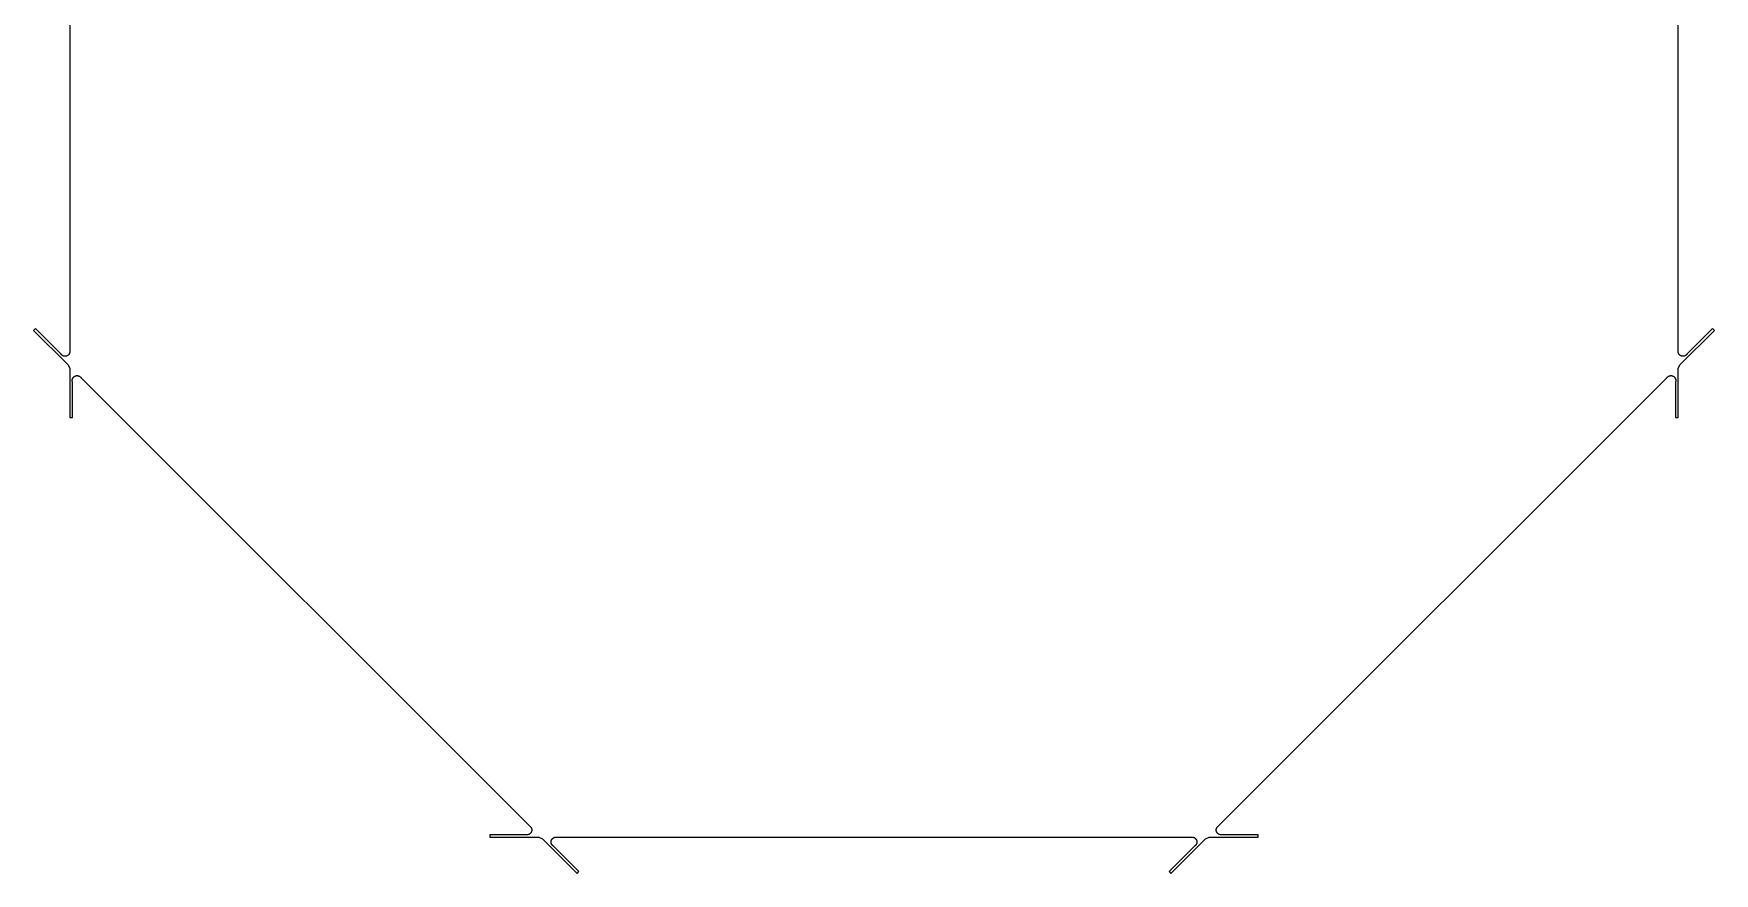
# Model space of a CAD drawing. Header units: millimetres. Extents: x 67 to 190, y 5 to 69.
# Drawn here: x 66.7 to 131.4, y 4.6 to 37 of the extents above; entities that cross this region are included whole.
import ezdxf

# ---------------------------------------------------------------- set-up
doc = ezdxf.new("R2010")
doc.units = ezdxf.units.MM
doc.layers.add('Default', color=18, linetype='Continuous', true_color=0x000000)

msp = doc.modelspace()

# ---------------------------------------------------------------- linework, layer by layer
at = {"layer": 'Default'}
for p, q in [((68.05, 49.207, 71.116), (68.05, 24.793, 71.116)), ((130.005, 24.793, 71.116), (130.005, 49.207, 71.116)), ((66.728, 25.631, 71.116), (66.658, 25.561, 71.116)), ((66.658, 25.561, 71.116), (67.991, 24.227, 71.116)), ((67.708, 24.651, 71.116), (66.728, 25.631, 71.116)), ((130.064, 24.227, 71.116), (131.397, 25.561, 71.116)), ((131.326, 25.631, 71.116), (130.347, 24.651, 71.116)), ((131.397, 25.561, 71.116), (131.326, 25.631, 71.116)), ((67.712, 24.646, 71.116), (67.708, 24.651, 71.116)), ((67.715, 24.641, 71.116), (67.712, 24.646, 71.116)), ((67.719, 24.635, 71.116), (67.715, 24.641, 71.116)), ((67.723, 24.63, 71.116), (67.719, 24.635, 71.116)), ((67.727, 24.625, 71.116), (67.723, 24.63, 71.116)), ((67.732, 24.621, 71.116), (67.727, 24.625, 71.116)), ((67.736, 24.616, 71.116), (67.732, 24.621, 71.116)), ((67.741, 24.612, 71.116), (67.736, 24.616, 71.116)), ((67.746, 24.607, 71.116), (67.741, 24.612, 71.116)), ((67.751, 24.603, 71.116), (67.746, 24.607, 71.116)), ((67.756, 24.599, 71.116), (67.751, 24.603, 71.116)), ((67.984, 24.602, 71.116), (67.979, 24.598, 71.116)), ((67.989, 24.606, 71.116), (67.984, 24.602, 71.116)), ((67.994, 24.61, 71.116), (67.989, 24.606, 71.116)), ((67.999, 24.615, 71.116), (67.994, 24.61, 71.116)), ((68.003, 24.619, 71.116), (67.999, 24.615, 71.116)), ((68.008, 24.624, 71.116), (68.003, 24.619, 71.116)), ((68.012, 24.629, 71.116), (68.008, 24.624, 71.116)), ((68.016, 24.634, 71.116), (68.012, 24.629, 71.116)), ((68.02, 24.639, 71.116), (68.016, 24.634, 71.116)), ((68.023, 24.645, 71.116), (68.02, 24.639, 71.116)), ((68.027, 24.65, 71.116), (68.023, 24.645, 71.116)), ((68.03, 24.656, 71.116), (68.027, 24.65, 71.116)), ((68.033, 24.661, 71.116), (68.03, 24.656, 71.116)), ((68.036, 24.667, 71.116), (68.033, 24.661, 71.116)), ((68.039, 24.673, 71.116), (68.036, 24.667, 71.116)), ((68.041, 24.679, 71.116), (68.039, 24.673, 71.116)), ((68.044, 24.685, 71.116), (68.041, 24.679, 71.116)), ((68.046, 24.691, 71.116), (68.044, 24.685, 71.116)), ((68.048, 24.697, 71.116), (68.046, 24.691, 71.116)), ((68.049, 24.703, 71.116), (68.048, 24.697, 71.116)), ((68.051, 24.71, 71.116), (68.049, 24.703, 71.116)), ((68.05, 24.793, 71.116), (68.051, 24.787, 71.116)), ((68.051, 24.787, 71.116), (68.052, 24.78, 71.116)), ((68.052, 24.716, 71.116), (68.051, 24.71, 71.116)), ((68.052, 24.78, 71.116), (68.053, 24.774, 71.116)), ((68.053, 24.722, 71.116), (68.052, 24.716, 71.116)), ((68.053, 24.774, 71.116), (68.054, 24.767, 71.116)), ((68.054, 24.729, 71.116), (68.053, 24.722, 71.116)), ((68.054, 24.767, 71.116), (68.055, 24.761, 71.116)), ((68.055, 24.735, 71.116), (68.054, 24.729, 71.116)), ((68.055, 24.761, 71.116), (68.055, 24.755, 71.116)), ((68.055, 24.755, 71.116), (68.055, 24.748, 71.116)), ((68.055, 24.748, 71.116), (68.055, 24.742, 71.116)), ((68.055, 24.742, 71.116), (68.055, 24.735, 71.116)), ((130, 24.761, 71.116), (130.001, 24.767, 71.116)), ((130, 24.755, 71.116), (130, 24.761, 71.116)), ((130, 24.748, 71.116), (130, 24.755, 71.116)), ((130, 24.742, 71.116), (130, 24.748, 71.116)), ((130, 24.735, 71.116), (130, 24.742, 71.116)), ((130.001, 24.729, 71.116), (130, 24.735, 71.116)), ((130.001, 24.767, 71.116), (130.002, 24.774, 71.116)), ((130.002, 24.722, 71.116), (130.001, 24.729, 71.116)), ((130.002, 24.774, 71.116), (130.003, 24.78, 71.116)), ((130.003, 24.716, 71.116), (130.002, 24.722, 71.116)), ((130.003, 24.78, 71.116), (130.004, 24.787, 71.116)), ((130.004, 24.71, 71.116), (130.003, 24.716, 71.116)), ((130.004, 24.787, 71.116), (130.005, 24.793, 71.116)), ((130.005, 24.703, 71.116), (130.004, 24.71, 71.116)), ((130.007, 24.697, 71.116), (130.005, 24.703, 71.116)), ((130.009, 24.691, 71.116), (130.007, 24.697, 71.116)), ((130.011, 24.685, 71.116), (130.009, 24.691, 71.116)), ((130.013, 24.679, 71.116), (130.011, 24.685, 71.116)), ((130.016, 24.673, 71.116), (130.013, 24.679, 71.116)), ((130.019, 24.667, 71.116), (130.016, 24.673, 71.116)), ((130.022, 24.661, 71.116), (130.019, 24.667, 71.116)), ((130.025, 24.656, 71.116), (130.022, 24.661, 71.116)), ((130.028, 24.65, 71.116), (130.025, 24.656, 71.116)), ((130.032, 24.645, 71.116), (130.028, 24.65, 71.116)), ((130.035, 24.639, 71.116), (130.032, 24.645, 71.116)), ((130.039, 24.634, 71.116), (130.035, 24.639, 71.116)), ((130.043, 24.629, 71.116), (130.039, 24.634, 71.116)), ((130.047, 24.624, 71.116), (130.043, 24.629, 71.116)), ((130.052, 24.619, 71.116), (130.047, 24.624, 71.116)), ((130.056, 24.615, 71.116), (130.052, 24.619, 71.116)), ((130.061, 24.61, 71.116), (130.056, 24.615, 71.116)), ((130.066, 24.606, 71.116), (130.061, 24.61, 71.116)), ((130.071, 24.602, 71.116), (130.066, 24.606, 71.116)), ((130.076, 24.598, 71.116), (130.071, 24.602, 71.116)), ((130.304, 24.603, 71.116), (130.299, 24.599, 71.116)), ((130.309, 24.607, 71.116), (130.304, 24.603, 71.116)), ((130.314, 24.612, 71.116), (130.309, 24.607, 71.116)), ((130.319, 24.616, 71.116), (130.314, 24.612, 71.116)), ((130.323, 24.621, 71.116), (130.319, 24.616, 71.116)), ((130.327, 24.625, 71.116), (130.323, 24.621, 71.116)), ((130.332, 24.63, 71.116), (130.327, 24.625, 71.116)), ((130.336, 24.635, 71.116), (130.332, 24.63, 71.116)), ((130.339, 24.641, 71.116), (130.336, 24.635, 71.116)), ((130.343, 24.646, 71.116), (130.339, 24.641, 71.116)), ((130.347, 24.651, 71.116), (130.343, 24.646, 71.116)), ((67.761, 24.595, 71.116), (67.756, 24.599, 71.116)), ((67.766, 24.592, 71.116), (67.761, 24.595, 71.116)), ((67.772, 24.588, 71.116), (67.766, 24.592, 71.116)), ((67.778, 24.585, 71.116), (67.772, 24.588, 71.116)), ((67.783, 24.582, 71.116), (67.778, 24.585, 71.116)), ((67.789, 24.579, 71.116), (67.783, 24.582, 71.116)), ((67.795, 24.577, 71.116), (67.789, 24.579, 71.116)), ((67.801, 24.574, 71.116), (67.795, 24.577, 71.116)), ((67.807, 24.572, 71.116), (67.801, 24.574, 71.116)), ((67.813, 24.57, 71.116), (67.807, 24.572, 71.116)), ((67.819, 24.568, 71.116), (67.813, 24.57, 71.116)), ((67.826, 24.567, 71.116), (67.819, 24.568, 71.116)), ((67.832, 24.565, 71.116), (67.826, 24.567, 71.116)), ((67.838, 24.564, 71.116), (67.832, 24.565, 71.116)), ((67.845, 24.563, 71.116), (67.838, 24.564, 71.116)), ((67.851, 24.563, 71.116), (67.845, 24.563, 71.116)), ((67.858, 24.562, 71.116), (67.851, 24.563, 71.116)), ((67.864, 24.562, 71.116), (67.858, 24.562, 71.116)), ((67.87, 24.562, 71.116), (67.864, 24.562, 71.116)), ((67.877, 24.562, 71.116), (67.87, 24.562, 71.116)), ((67.883, 24.562, 71.116), (67.877, 24.562, 71.116)), ((67.89, 24.563, 71.116), (67.883, 24.562, 71.116)), ((67.896, 24.564, 71.116), (67.89, 24.563, 71.116)), ((67.903, 24.565, 71.116), (67.896, 24.564, 71.116)), ((67.909, 24.566, 71.116), (67.903, 24.565, 71.116)), ((67.915, 24.568, 71.116), (67.909, 24.566, 71.116)), ((67.921, 24.57, 71.116), (67.915, 24.568, 71.116)), ((67.928, 24.571, 71.116), (67.921, 24.57, 71.116)), ((67.934, 24.574, 71.116), (67.928, 24.571, 71.116)), ((67.94, 24.576, 71.116), (67.934, 24.574, 71.116)), ((67.946, 24.579, 71.116), (67.94, 24.576, 71.116)), ((67.951, 24.581, 71.116), (67.946, 24.579, 71.116)), ((67.957, 24.584, 71.116), (67.951, 24.581, 71.116)), ((67.963, 24.588, 71.116), (67.957, 24.584, 71.116)), ((67.968, 24.591, 71.116), (67.963, 24.588, 71.116)), ((67.974, 24.594, 71.116), (67.968, 24.591, 71.116)), ((67.979, 24.598, 71.116), (67.974, 24.594, 71.116)), ((67.991, 24.227, 71.116), (68.05, 24.086, 71.116)), ((68.05, 24.086, 71.116), (68.05, 22.2, 71.116)), ((130.005, 24.086, 71.116), (130.064, 24.227, 71.116)), ((130.005, 22.2, 71.116), (130.005, 24.086, 71.116)), ((130.081, 24.594, 71.116), (130.076, 24.598, 71.116)), ((130.087, 24.591, 71.116), (130.081, 24.594, 71.116)), ((130.092, 24.588, 71.116), (130.087, 24.591, 71.116)), ((130.098, 24.584, 71.116), (130.092, 24.588, 71.116)), ((130.104, 24.581, 71.116), (130.098, 24.584, 71.116)), ((130.109, 24.579, 71.116), (130.104, 24.581, 71.116)), ((130.115, 24.576, 71.116), (130.109, 24.579, 71.116)), ((130.121, 24.574, 71.116), (130.115, 24.576, 71.116)), ((130.127, 24.571, 71.116), (130.121, 24.574, 71.116)), ((130.134, 24.57, 71.116), (130.127, 24.571, 71.116)), ((130.14, 24.568, 71.116), (130.134, 24.57, 71.116)), ((130.146, 24.566, 71.116), (130.14, 24.568, 71.116)), ((130.152, 24.565, 71.116), (130.146, 24.566, 71.116)), ((130.159, 24.564, 71.116), (130.152, 24.565, 71.116)), ((130.165, 24.563, 71.116), (130.159, 24.564, 71.116)), ((130.172, 24.562, 71.116), (130.165, 24.563, 71.116)), ((130.178, 24.562, 71.116), (130.172, 24.562, 71.116)), ((130.184, 24.562, 71.116), (130.178, 24.562, 71.116)), ((130.191, 24.562, 71.116), (130.184, 24.562, 71.116)), ((130.197, 24.562, 71.116), (130.191, 24.562, 71.116)), ((130.204, 24.563, 71.116), (130.197, 24.562, 71.116)), ((130.21, 24.563, 71.116), (130.204, 24.563, 71.116)), ((130.217, 24.564, 71.116), (130.21, 24.563, 71.116)), ((130.223, 24.565, 71.116), (130.217, 24.564, 71.116)), ((130.229, 24.567, 71.116), (130.223, 24.565, 71.116)), ((130.236, 24.568, 71.116), (130.229, 24.567, 71.116)), ((130.242, 24.57, 71.116), (130.236, 24.568, 71.116)), ((130.248, 24.572, 71.116), (130.242, 24.57, 71.116)), ((130.254, 24.574, 71.116), (130.248, 24.572, 71.116)), ((130.26, 24.577, 71.116), (130.254, 24.574, 71.116)), ((130.266, 24.579, 71.116), (130.26, 24.577, 71.116)), ((130.272, 24.582, 71.116), (130.266, 24.579, 71.116)), ((130.277, 24.585, 71.116), (130.272, 24.582, 71.116)), ((130.283, 24.588, 71.116), (130.277, 24.585, 71.116)), ((130.288, 24.592, 71.116), (130.283, 24.588, 71.116)), ((130.294, 24.595, 71.116), (130.288, 24.592, 71.116)), ((130.299, 24.599, 71.116), (130.294, 24.595, 71.116)), ((68.145, 23.643, 71.116), (68.146, 23.65, 71.116)), ((68.145, 23.637, 71.116), (68.145, 23.643, 71.116)), ((68.145, 23.631, 71.116), (68.145, 23.637, 71.116)), ((68.145, 23.624, 71.116), (68.145, 23.631, 71.116)), ((68.145, 23.618, 71.116), (68.145, 23.624, 71.116)), ((68.145, 23.611, 71.116), (68.145, 23.618, 71.116)), ((68.146, 23.605, 71.116), (68.145, 23.611, 71.116)), ((68.146, 23.656, 71.116), (68.147, 23.663, 71.116)), ((68.146, 23.65, 71.116), (68.146, 23.656, 71.116)), ((68.147, 23.598, 71.116), (68.146, 23.605, 71.116)), ((68.147, 23.663, 71.116), (68.149, 23.669, 71.116)), ((68.148, 23.592, 71.116), (68.147, 23.598, 71.116)), ((68.15, 23.586, 71.116), (68.148, 23.592, 71.116)), ((68.149, 23.669, 71.116), (68.15, 23.675, 71.116)), ((68.15, 23.675, 71.116), (68.152, 23.682, 71.116)), ((68.15, 22.2, 71.116), (68.15, 23.586, 71.116)), ((68.152, 23.682, 71.116), (68.154, 23.688, 71.116)), ((68.154, 23.688, 71.116), (68.156, 23.694, 71.116)), ((68.156, 23.694, 71.116), (68.158, 23.7, 71.116)), ((68.158, 23.7, 71.116), (68.161, 23.706, 71.116)), ((68.161, 23.706, 71.116), (68.163, 23.712, 71.116)), ((68.163, 23.712, 71.116), (68.166, 23.717, 71.116)), ((68.166, 23.717, 71.116), (68.169, 23.723, 71.116)), ((68.169, 23.723, 71.116), (68.173, 23.729, 71.116)), ((68.173, 23.729, 71.116), (68.176, 23.734, 71.116)), ((68.176, 23.734, 71.116), (68.18, 23.739, 71.116)), ((68.18, 23.739, 71.116), (68.184, 23.745, 71.116)), ((68.184, 23.745, 71.116), (68.188, 23.75, 71.116)), ((68.188, 23.75, 71.116), (68.192, 23.754, 71.116)), ((68.192, 23.754, 71.116), (68.196, 23.759, 71.116)), ((68.196, 23.759, 71.116), (68.201, 23.764, 71.116)), ((68.201, 23.764, 71.116), (68.206, 23.768, 71.116)), ((68.206, 23.768, 71.116), (68.211, 23.772, 71.116)), ((68.211, 23.772, 71.116), (68.216, 23.777, 71.116)), ((68.216, 23.777, 71.116), (68.221, 23.781, 71.116)), ((68.221, 23.781, 71.116), (68.226, 23.784, 71.116)), ((68.226, 23.784, 71.116), (68.231, 23.788, 71.116)), ((68.231, 23.788, 71.116), (68.237, 23.791, 71.116)), ((68.237, 23.791, 71.116), (68.242, 23.794, 71.116)), ((68.242, 23.794, 71.116), (68.248, 23.797, 71.116)), ((68.248, 23.797, 71.116), (68.254, 23.8, 71.116)), ((68.254, 23.8, 71.116), (68.26, 23.803, 71.116)), ((68.26, 23.803, 71.116), (68.266, 23.805, 71.116)), ((68.266, 23.805, 71.116), (68.272, 23.807, 71.116)), ((68.272, 23.807, 71.116), (68.278, 23.809, 71.116)), ((68.278, 23.809, 71.116), (68.284, 23.811, 71.116)), ((68.284, 23.811, 71.116), (68.291, 23.812, 71.116)), ((68.291, 23.812, 71.116), (68.297, 23.814, 71.116)), ((68.297, 23.814, 71.116), (68.303, 23.815, 71.116)), ((68.303, 23.815, 71.116), (68.31, 23.816, 71.116)), ((68.31, 23.816, 71.116), (68.316, 23.816, 71.116)), ((68.316, 23.816, 71.116), (68.323, 23.817, 71.116)), ((68.323, 23.817, 71.116), (68.329, 23.817, 71.116)), ((68.329, 23.817, 71.116), (68.336, 23.817, 71.116)), ((68.336, 23.817, 71.116), (68.342, 23.817, 71.116)), ((68.342, 23.817, 71.116), (68.349, 23.816, 71.116)), ((68.349, 23.816, 71.116), (68.355, 23.815, 71.116)), ((68.355, 23.815, 71.116), (68.361, 23.815, 71.116)), ((68.361, 23.815, 71.116), (68.368, 23.813, 71.116)), ((68.368, 23.813, 71.116), (68.374, 23.812, 71.116)), ((68.374, 23.812, 71.116), (68.38, 23.81, 71.116)), ((68.38, 23.81, 71.116), (68.386, 23.809, 71.116)), ((68.386, 23.809, 71.116), (68.393, 23.807, 71.116)), ((68.393, 23.807, 71.116), (68.399, 23.804, 71.116)), ((68.399, 23.804, 71.116), (68.405, 23.802, 71.116)), ((68.405, 23.802, 71.116), (68.411, 23.799, 71.116)), ((68.411, 23.799, 71.116), (68.416, 23.797, 71.116)), ((68.416, 23.797, 71.116), (68.422, 23.794, 71.116)), ((68.422, 23.794, 71.116), (68.428, 23.79, 71.116)), ((68.428, 23.79, 71.116), (68.433, 23.787, 71.116)), ((68.433, 23.787, 71.116), (68.439, 23.783, 71.116)), ((68.439, 23.783, 71.116), (68.444, 23.779, 71.116)), ((68.444, 23.779, 71.116), (68.449, 23.776, 71.116)), ((68.449, 23.776, 71.116), (68.454, 23.771, 71.116)), ((68.454, 23.771, 71.116), (68.459, 23.767, 71.116)), ((68.459, 23.767, 71.116), (68.463, 23.763, 71.116)), ((68.463, 23.763, 71.116), (68.468, 23.758, 71.116)), ((68.468, 23.758, 71.116), (68.472, 23.753, 71.116)), ((68.472, 23.753, 71.116), (68.476, 23.748, 71.116)), ((68.476, 23.748, 71.116), (68.48, 23.743, 71.116)), ((68.48, 23.743, 71.116), (68.484, 23.738, 71.116)), ((68.484, 23.738, 71.116), (68.488, 23.733, 71.116)), ((68.488, 23.733, 71.116), (68.491, 23.727, 71.116)), ((68.491, 23.727, 71.116), (85.755, 6.464, 71.116)), ((112.3, 6.464, 71.116), (129.564, 23.727, 71.116)), ((129.564, 23.727, 71.116), (129.567, 23.733, 71.116)), ((129.567, 23.733, 71.116), (129.571, 23.738, 71.116)), ((129.571, 23.738, 71.116), (129.575, 23.743, 71.116)), ((129.575, 23.743, 71.116), (129.579, 23.748, 71.116)), ((129.579, 23.748, 71.116), (129.583, 23.753, 71.116)), ((129.583, 23.753, 71.116), (129.587, 23.758, 71.116)), ((129.587, 23.758, 71.116), (129.592, 23.763, 71.116)), ((129.592, 23.763, 71.116), (129.596, 23.767, 71.116)), ((129.596, 23.767, 71.116), (129.601, 23.771, 71.116)), ((129.601, 23.771, 71.116), (129.606, 23.776, 71.116)), ((129.606, 23.776, 71.116), (129.611, 23.779, 71.116)), ((129.611, 23.779, 71.116), (129.616, 23.783, 71.116)), ((129.616, 23.783, 71.116), (129.622, 23.787, 71.116)), ((129.622, 23.787, 71.116), (129.627, 23.79, 71.116)), ((129.627, 23.79, 71.116), (129.633, 23.794, 71.116)), ((129.633, 23.794, 71.116), (129.639, 23.797, 71.116)), ((129.639, 23.797, 71.116), (129.644, 23.799, 71.116)), ((129.644, 23.799, 71.116), (129.65, 23.802, 71.116)), ((129.65, 23.802, 71.116), (129.656, 23.804, 71.116)), ((129.656, 23.804, 71.116), (129.662, 23.807, 71.116)), ((129.662, 23.807, 71.116), (129.668, 23.809, 71.116)), ((129.668, 23.809, 71.116), (129.675, 23.81, 71.116)), ((129.675, 23.81, 71.116), (129.681, 23.812, 71.116)), ((129.681, 23.812, 71.116), (129.687, 23.813, 71.116)), ((129.687, 23.813, 71.116), (129.694, 23.815, 71.116)), ((129.694, 23.815, 71.116), (129.7, 23.815, 71.116)), ((129.7, 23.815, 71.116), (129.706, 23.816, 71.116)), ((129.706, 23.816, 71.116), (129.713, 23.817, 71.116)), ((129.713, 23.817, 71.116), (129.719, 23.817, 71.116)), ((129.719, 23.817, 71.116), (129.726, 23.817, 71.116)), ((129.726, 23.817, 71.116), (129.732, 23.817, 71.116)), ((129.732, 23.817, 71.116), (129.739, 23.816, 71.116)), ((129.739, 23.816, 71.116), (129.745, 23.816, 71.116)), ((129.745, 23.816, 71.116), (129.752, 23.815, 71.116)), ((129.752, 23.815, 71.116), (129.758, 23.814, 71.116)), ((129.758, 23.814, 71.116), (129.764, 23.812, 71.116)), ((129.764, 23.812, 71.116), (129.771, 23.811, 71.116)), ((129.771, 23.811, 71.116), (129.777, 23.809, 71.116)), ((129.777, 23.809, 71.116), (129.783, 23.807, 71.116)), ((129.783, 23.807, 71.116), (129.789, 23.805, 71.116)), ((129.789, 23.805, 71.116), (129.795, 23.803, 71.116)), ((129.795, 23.803, 71.116), (129.801, 23.8, 71.116)), ((129.801, 23.8, 71.116), (129.807, 23.797, 71.116)), ((129.807, 23.797, 71.116), (129.812, 23.794, 71.116)), ((129.812, 23.794, 71.116), (129.818, 23.791, 71.116)), ((129.818, 23.791, 71.116), (129.824, 23.788, 71.116)), ((129.824, 23.788, 71.116), (129.829, 23.784, 71.116)), ((129.829, 23.784, 71.116), (129.834, 23.781, 71.116)), ((129.834, 23.781, 71.116), (129.839, 23.777, 71.116)), ((129.839, 23.777, 71.116), (129.844, 23.772, 71.116)), ((129.844, 23.772, 71.116), (129.849, 23.768, 71.116)), ((129.849, 23.768, 71.116), (129.854, 23.764, 71.116)), ((129.854, 23.764, 71.116), (129.859, 23.759, 71.116)), ((129.859, 23.759, 71.116), (129.863, 23.754, 71.116)), ((129.863, 23.754, 71.116), (129.867, 23.75, 71.116)), ((129.867, 23.75, 71.116), (129.871, 23.745, 71.116)), ((129.871, 23.745, 71.116), (129.875, 23.739, 71.116)), ((129.875, 23.739, 71.116), (129.879, 23.734, 71.116)), ((129.879, 23.734, 71.116), (129.882, 23.729, 71.116)), ((129.882, 23.729, 71.116), (129.886, 23.723, 71.116)), ((129.886, 23.723, 71.116), (129.889, 23.717, 71.116)), ((129.889, 23.717, 71.116), (129.892, 23.712, 71.116)), ((129.892, 23.712, 71.116), (129.894, 23.706, 71.116)), ((129.894, 23.706, 71.116), (129.897, 23.7, 71.116)), ((129.897, 23.7, 71.116), (129.899, 23.694, 71.116)), ((129.899, 23.694, 71.116), (129.901, 23.688, 71.116)), ((129.901, 23.688, 71.116), (129.903, 23.682, 71.116)), ((129.903, 23.682, 71.116), (129.905, 23.675, 71.116)), ((129.905, 23.675, 71.116), (129.906, 23.669, 71.116)), ((129.907, 23.592, 71.116), (129.905, 23.586, 71.116)), ((129.905, 23.586, 71.116), (129.905, 22.2, 71.116)), ((129.906, 23.669, 71.116), (129.908, 23.663, 71.116)), ((129.908, 23.598, 71.116), (129.907, 23.592, 71.116)), ((129.908, 23.663, 71.116), (129.909, 23.656, 71.116)), ((129.909, 23.605, 71.116), (129.908, 23.598, 71.116)), ((129.909, 23.656, 71.116), (129.909, 23.65, 71.116)), ((129.909, 23.65, 71.116), (129.91, 23.643, 71.116)), ((129.91, 23.618, 71.116), (129.909, 23.611, 71.116)), ((129.909, 23.611, 71.116), (129.909, 23.605, 71.116)), ((129.91, 23.643, 71.116), (129.91, 23.637, 71.116)), ((129.91, 23.637, 71.116), (129.91, 23.631, 71.116)), ((129.91, 23.631, 71.116), (129.91, 23.624, 71.116)), ((129.91, 23.624, 71.116), (129.91, 23.618, 71.116)), ((68.05, 22.2, 71.116), (68.15, 22.2, 71.116)), ((129.905, 22.2, 71.116), (130.005, 22.2, 71.116)), ((85.613, 6.122, 71.116), (84.227, 6.122, 71.116)), ((84.227, 6.122, 71.116), (84.227, 6.022, 71.116)), ((84.227, 6.022, 71.116), (86.113, 6.022, 71.116)), ((85.62, 6.121, 71.116), (85.613, 6.122, 71.116)), ((85.626, 6.12, 71.116), (85.62, 6.121, 71.116)), ((85.632, 6.119, 71.116), (85.626, 6.12, 71.116)), ((85.639, 6.118, 71.116), (85.632, 6.119, 71.116)), ((85.645, 6.117, 71.116), (85.639, 6.118, 71.116)), ((85.652, 6.117, 71.116), (85.645, 6.117, 71.116)), ((85.658, 6.117, 71.116), (85.652, 6.117, 71.116)), ((85.665, 6.117, 71.116), (85.658, 6.117, 71.116)), ((85.671, 6.118, 71.116), (85.665, 6.117, 71.116)), ((85.677, 6.118, 71.116), (85.671, 6.118, 71.116)), ((85.684, 6.119, 71.116), (85.677, 6.118, 71.116)), ((85.69, 6.12, 71.116), (85.684, 6.119, 71.116)), ((85.697, 6.121, 71.116), (85.69, 6.12, 71.116)), ((85.703, 6.123, 71.116), (85.697, 6.121, 71.116)), ((85.709, 6.124, 71.116), (85.703, 6.123, 71.116)), ((85.715, 6.126, 71.116), (85.709, 6.124, 71.116)), ((85.721, 6.128, 71.116), (85.715, 6.126, 71.116)), ((85.727, 6.131, 71.116), (85.721, 6.128, 71.116)), ((85.733, 6.133, 71.116), (85.727, 6.131, 71.116)), ((85.739, 6.136, 71.116), (85.733, 6.133, 71.116)), ((85.745, 6.139, 71.116), (85.739, 6.136, 71.116)), ((85.751, 6.142, 71.116), (85.745, 6.139, 71.116)), ((85.756, 6.145, 71.116), (85.751, 6.142, 71.116)), ((85.755, 6.464, 71.116), (85.76, 6.46, 71.116)), ((85.762, 6.149, 71.116), (85.756, 6.145, 71.116)), ((85.76, 6.46, 71.116), (85.765, 6.457, 71.116)), ((85.767, 6.152, 71.116), (85.762, 6.149, 71.116)), ((85.765, 6.457, 71.116), (85.771, 6.453, 71.116)), ((85.772, 6.156, 71.116), (85.767, 6.152, 71.116)), ((85.771, 6.453, 71.116), (85.776, 6.449, 71.116)), ((85.777, 6.16, 71.116), (85.772, 6.156, 71.116)), ((85.776, 6.449, 71.116), (85.781, 6.445, 71.116)), ((85.782, 6.165, 71.116), (85.777, 6.16, 71.116)), ((85.781, 6.445, 71.116), (85.785, 6.44, 71.116)), ((85.787, 6.169, 71.116), (85.782, 6.165, 71.116)), ((85.785, 6.44, 71.116), (85.79, 6.436, 71.116)), ((85.791, 6.174, 71.116), (85.787, 6.169, 71.116)), ((85.79, 6.436, 71.116), (85.795, 6.431, 71.116)), ((85.796, 6.178, 71.116), (85.791, 6.174, 71.116)), ((85.795, 6.431, 71.116), (85.799, 6.426, 71.116)), ((85.8, 6.183, 71.116), (85.796, 6.178, 71.116)), ((85.799, 6.426, 71.116), (85.803, 6.421, 71.116)), ((85.804, 6.188, 71.116), (85.8, 6.183, 71.116)), ((85.803, 6.421, 71.116), (85.807, 6.416, 71.116)), ((85.808, 6.193, 71.116), (85.804, 6.188, 71.116)), ((85.807, 6.416, 71.116), (85.811, 6.411, 71.116)), ((85.812, 6.198, 71.116), (85.808, 6.193, 71.116)), ((85.811, 6.411, 71.116), (85.814, 6.406, 71.116)), ((85.815, 6.204, 71.116), (85.812, 6.198, 71.116)), ((85.814, 6.406, 71.116), (85.818, 6.4, 71.116)), ((85.819, 6.209, 71.116), (85.815, 6.204, 71.116)), ((85.818, 6.4, 71.116), (85.821, 6.395, 71.116)), ((85.822, 6.215, 71.116), (85.819, 6.209, 71.116)), ((85.821, 6.395, 71.116), (85.824, 6.389, 71.116)), ((85.825, 6.221, 71.116), (85.822, 6.215, 71.116)), ((85.824, 6.389, 71.116), (85.827, 6.383, 71.116)), ((85.828, 6.227, 71.116), (85.825, 6.221, 71.116)), ((85.827, 6.383, 71.116), (85.829, 6.377, 71.116)), ((85.83, 6.232, 71.116), (85.828, 6.227, 71.116)), ((85.829, 6.377, 71.116), (85.832, 6.371, 71.116)), ((85.833, 6.239, 71.116), (85.83, 6.232, 71.116)), ((85.832, 6.371, 71.116), (85.834, 6.365, 71.116)), ((85.835, 6.245, 71.116), (85.833, 6.239, 71.116)), ((85.834, 6.365, 71.116), (85.836, 6.359, 71.116)), ((85.837, 6.251, 71.116), (85.835, 6.245, 71.116)), ((85.836, 6.359, 71.116), (85.838, 6.353, 71.116)), ((85.838, 6.257, 71.116), (85.837, 6.251, 71.116)), ((85.838, 6.353, 71.116), (85.839, 6.347, 71.116)), ((85.84, 6.263, 71.116), (85.838, 6.257, 71.116)), ((85.839, 6.347, 71.116), (85.841, 6.34, 71.116)), ((85.841, 6.27, 71.116), (85.84, 6.263, 71.116)), ((85.841, 6.34, 71.116), (85.842, 6.334, 71.116)), ((85.842, 6.276, 71.116), (85.841, 6.27, 71.116)), ((85.842, 6.334, 71.116), (85.843, 6.327, 71.116)), ((85.843, 6.282, 71.116), (85.842, 6.276, 71.116)), ((85.843, 6.327, 71.116), (85.844, 6.321, 71.116)), ((85.844, 6.289, 71.116), (85.843, 6.282, 71.116)), ((85.844, 6.321, 71.116), (85.844, 6.315, 71.116)), ((85.844, 6.315, 71.116), (85.844, 6.308, 71.116)), ((85.844, 6.308, 71.116), (85.844, 6.302, 71.116)), ((85.844, 6.302, 71.116), (85.844, 6.295, 71.116)), ((85.844, 6.295, 71.116), (85.844, 6.289, 71.116)), ((86.113, 6.022, 71.116), (86.255, 5.964, 71.116)), ((86.255, 5.964, 71.116), (87.588, 4.63, 71.116)), ((86.589, 5.849, 71.116), (86.59, 5.856, 71.116)), ((86.589, 5.843, 71.116), (86.589, 5.849, 71.116)), ((86.589, 5.837, 71.116), (86.589, 5.843, 71.116)), ((86.59, 5.83, 71.116), (86.589, 5.837, 71.116)), ((86.59, 5.856, 71.116), (86.591, 5.862, 71.116)), ((86.59, 5.824, 71.116), (86.59, 5.83, 71.116)), ((86.591, 5.869, 71.116), (86.592, 5.875, 71.116)), ((86.591, 5.862, 71.116), (86.591, 5.869, 71.116)), ((86.592, 5.875, 71.116), (86.594, 5.881, 71.116)), ((86.594, 5.881, 71.116), (86.595, 5.888, 71.116)), ((86.595, 5.888, 71.116), (86.597, 5.894, 71.116)), ((86.597, 5.894, 71.116), (86.599, 5.9, 71.116)), ((86.599, 5.9, 71.116), (86.601, 5.906, 71.116)), ((86.601, 5.906, 71.116), (86.603, 5.912, 71.116)), ((86.603, 5.912, 71.116), (86.606, 5.918, 71.116)), ((86.606, 5.918, 71.116), (86.609, 5.924, 71.116)), ((86.609, 5.924, 71.116), (86.612, 5.93, 71.116)), ((86.612, 5.93, 71.116), (86.615, 5.935, 71.116)), ((86.615, 5.935, 71.116), (86.618, 5.941, 71.116)), ((86.618, 5.941, 71.116), (86.622, 5.946, 71.116)), ((86.622, 5.946, 71.116), (86.626, 5.951, 71.116)), ((86.626, 5.951, 71.116), (86.63, 5.957, 71.116)), ((86.63, 5.957, 71.116), (86.634, 5.962, 71.116)), ((86.634, 5.962, 71.116), (86.638, 5.966, 71.116)), ((86.638, 5.966, 71.116), (86.642, 5.971, 71.116)), ((86.642, 5.971, 71.116), (86.647, 5.976, 71.116)), ((86.647, 5.976, 71.116), (86.652, 5.98, 71.116)), ((86.652, 5.98, 71.116), (86.657, 5.984, 71.116)), ((86.657, 5.984, 71.116), (86.662, 5.988, 71.116)), ((86.662, 5.988, 71.116), (86.667, 5.992, 71.116)), ((86.667, 5.992, 71.116), (86.672, 5.996, 71.116)), ((86.672, 5.996, 71.116), (86.678, 5.999, 71.116)), ((86.678, 5.999, 71.116), (86.683, 6.003, 71.116)), ((86.683, 6.003, 71.116), (86.689, 6.006, 71.116)), ((86.689, 6.006, 71.116), (86.694, 6.009, 71.116)), ((86.694, 6.009, 71.116), (86.7, 6.011, 71.116)), ((86.7, 6.011, 71.116), (86.706, 6.014, 71.116)), ((86.706, 6.014, 71.116), (86.712, 6.016, 71.116)), ((86.712, 6.016, 71.116), (86.718, 6.018, 71.116)), ((86.718, 6.018, 71.116), (86.725, 6.02, 71.116)), ((86.725, 6.02, 71.116), (86.731, 6.022, 71.116)), ((86.731, 6.022, 71.116), (86.737, 6.023, 71.116)), ((86.737, 6.023, 71.116), (86.743, 6.025, 71.116)), ((86.743, 6.025, 71.116), (86.75, 6.026, 71.116)), ((86.75, 6.026, 71.116), (86.756, 6.027, 71.116)), ((86.756, 6.027, 71.116), (86.763, 6.027, 71.116)), ((86.763, 6.027, 71.116), (86.769, 6.027, 71.116)), ((86.769, 6.027, 71.116), (86.776, 6.028, 71.116)), ((86.776, 6.028, 71.116), (86.782, 6.028, 71.116)), ((86.782, 6.028, 71.116), (86.788, 6.027, 71.116)), ((86.788, 6.027, 71.116), (86.795, 6.027, 71.116)), ((86.795, 6.027, 71.116), (86.801, 6.026, 71.116)), ((86.801, 6.026, 71.116), (86.808, 6.025, 71.116)), ((86.808, 6.025, 71.116), (86.814, 6.024, 71.116)), ((86.814, 6.024, 71.116), (86.82, 6.022, 71.116)), ((86.82, 6.022, 71.116), (99.027, 6.022, 71.116)), ((99.027, 6.022, 71.116), (111.235, 6.022, 71.116)), ((110.467, 4.63, 71.116), (111.8, 5.964, 71.116)), ((111.235, 6.022, 71.116), (111.241, 6.024, 71.116)), ((111.241, 6.024, 71.116), (111.247, 6.025, 71.116)), ((111.247, 6.025, 71.116), (111.254, 6.026, 71.116)), ((111.254, 6.026, 71.116), (111.26, 6.027, 71.116)), ((111.26, 6.027, 71.116), (111.266, 6.027, 71.116)), ((111.266, 6.027, 71.116), (111.273, 6.028, 71.116)), ((111.273, 6.028, 71.116), (111.279, 6.028, 71.116)), ((111.279, 6.028, 71.116), (111.286, 6.027, 71.116)), ((111.286, 6.027, 71.116), (111.292, 6.027, 71.116)), ((111.292, 6.027, 71.116), (111.299, 6.027, 71.116)), ((111.299, 6.027, 71.116), (111.305, 6.026, 71.116)), ((111.305, 6.026, 71.116), (111.312, 6.025, 71.116)), ((111.312, 6.025, 71.116), (111.318, 6.023, 71.116)), ((111.318, 6.023, 71.116), (111.324, 6.022, 71.116)), ((111.324, 6.022, 71.116), (111.33, 6.02, 71.116)), ((111.33, 6.02, 71.116), (111.337, 6.018, 71.116)), ((111.337, 6.018, 71.116), (111.343, 6.016, 71.116)), ((111.343, 6.016, 71.116), (111.349, 6.014, 71.116)), ((111.349, 6.014, 71.116), (111.355, 6.011, 71.116)), ((111.355, 6.011, 71.116), (111.36, 6.009, 71.116)), ((111.36, 6.009, 71.116), (111.366, 6.006, 71.116)), ((111.366, 6.006, 71.116), (111.372, 6.003, 71.116)), ((111.372, 6.003, 71.116), (111.377, 5.999, 71.116)), ((111.377, 5.999, 71.116), (111.383, 5.996, 71.116)), ((111.383, 5.996, 71.116), (111.388, 5.992, 71.116)), ((111.388, 5.992, 71.116), (111.393, 5.988, 71.116)), ((111.393, 5.988, 71.116), (111.398, 5.984, 71.116)), ((111.398, 5.984, 71.116), (111.403, 5.98, 71.116)), ((111.403, 5.98, 71.116), (111.408, 5.976, 71.116)), ((111.408, 5.976, 71.116), (111.413, 5.971, 71.116)), ((111.413, 5.971, 71.116), (111.417, 5.966, 71.116)), ((111.417, 5.966, 71.116), (111.421, 5.962, 71.116)), ((111.421, 5.962, 71.116), (111.425, 5.957, 71.116)), ((111.425, 5.957, 71.116), (111.429, 5.951, 71.116)), ((111.429, 5.951, 71.116), (111.433, 5.946, 71.116)), ((111.433, 5.946, 71.116), (111.437, 5.941, 71.116)), ((111.437, 5.941, 71.116), (111.44, 5.935, 71.116)), ((111.44, 5.935, 71.116), (111.443, 5.93, 71.116)), ((111.443, 5.93, 71.116), (111.446, 5.924, 71.116)), ((111.446, 5.924, 71.116), (111.449, 5.918, 71.116)), ((111.449, 5.918, 71.116), (111.451, 5.912, 71.116)), ((111.451, 5.912, 71.116), (111.454, 5.906, 71.116)), ((111.454, 5.906, 71.116), (111.456, 5.9, 71.116)), ((111.456, 5.9, 71.116), (111.458, 5.894, 71.116)), ((111.458, 5.894, 71.116), (111.46, 5.888, 71.116)), ((111.46, 5.888, 71.116), (111.461, 5.881, 71.116)), ((111.461, 5.881, 71.116), (111.462, 5.875, 71.116)), ((111.462, 5.875, 71.116), (111.464, 5.869, 71.116)), ((111.464, 5.869, 71.116), (111.464, 5.862, 71.116)), ((111.464, 5.862, 71.116), (111.465, 5.856, 71.116)), ((111.465, 5.856, 71.116), (111.465, 5.849, 71.116)), ((111.465, 5.849, 71.116), (111.466, 5.843, 71.116)), ((111.466, 5.837, 71.116), (111.465, 5.83, 71.116)), ((111.465, 5.83, 71.116), (111.465, 5.824, 71.116)), ((111.466, 5.843, 71.116), (111.466, 5.837, 71.116)), ((111.8, 5.964, 71.116), (111.942, 6.022, 71.116)), ((111.942, 6.022, 71.116), (113.827, 6.022, 71.116)), ((112.211, 6.321, 71.116), (112.212, 6.327, 71.116)), ((112.211, 6.315, 71.116), (112.211, 6.321, 71.116)), ((112.211, 6.308, 71.116), (112.211, 6.315, 71.116)), ((112.211, 6.302, 71.116), (112.211, 6.308, 71.116)), ((112.211, 6.295, 71.116), (112.211, 6.302, 71.116)), ((112.211, 6.289, 71.116), (112.211, 6.295, 71.116)), ((112.212, 6.282, 71.116), (112.211, 6.289, 71.116)), ((112.212, 6.327, 71.116), (112.213, 6.334, 71.116)), ((112.213, 6.276, 71.116), (112.212, 6.282, 71.116)), ((112.213, 6.334, 71.116), (112.214, 6.34, 71.116)), ((112.214, 6.27, 71.116), (112.213, 6.276, 71.116)), ((112.214, 6.34, 71.116), (112.215, 6.347, 71.116)), ((112.215, 6.263, 71.116), (112.214, 6.27, 71.116)), ((112.215, 6.347, 71.116), (112.217, 6.353, 71.116)), ((112.217, 6.257, 71.116), (112.215, 6.263, 71.116)), ((112.217, 6.353, 71.116), (112.219, 6.359, 71.116)), ((112.218, 6.251, 71.116), (112.217, 6.257, 71.116)), ((112.22, 6.245, 71.116), (112.218, 6.251, 71.116)), ((112.219, 6.359, 71.116), (112.221, 6.365, 71.116)), ((112.222, 6.239, 71.116), (112.22, 6.245, 71.116)), ((112.221, 6.365, 71.116), (112.223, 6.371, 71.116)), ((112.225, 6.232, 71.116), (112.222, 6.239, 71.116)), ((112.223, 6.371, 71.116), (112.225, 6.377, 71.116)), ((112.225, 6.377, 71.116), (112.228, 6.383, 71.116)), ((112.227, 6.227, 71.116), (112.225, 6.232, 71.116)), ((112.23, 6.221, 71.116), (112.227, 6.227, 71.116)), ((112.228, 6.383, 71.116), (112.231, 6.389, 71.116)), ((112.233, 6.215, 71.116), (112.23, 6.221, 71.116)), ((112.231, 6.389, 71.116), (112.234, 6.395, 71.116)), ((112.236, 6.209, 71.116), (112.233, 6.215, 71.116)), ((112.234, 6.395, 71.116), (112.237, 6.4, 71.116)), ((112.24, 6.204, 71.116), (112.236, 6.209, 71.116)), ((112.237, 6.4, 71.116), (112.241, 6.406, 71.116)), ((112.243, 6.198, 71.116), (112.24, 6.204, 71.116)), ((112.241, 6.406, 71.116), (112.244, 6.411, 71.116)), ((112.247, 6.193, 71.116), (112.243, 6.198, 71.116)), ((112.244, 6.411, 71.116), (112.248, 6.416, 71.116)), ((112.251, 6.188, 71.116), (112.247, 6.193, 71.116)), ((112.248, 6.416, 71.116), (112.252, 6.421, 71.116)), ((112.255, 6.183, 71.116), (112.251, 6.188, 71.116)), ((112.252, 6.421, 71.116), (112.256, 6.426, 71.116)), ((112.259, 6.178, 71.116), (112.255, 6.183, 71.116)), ((112.256, 6.426, 71.116), (112.26, 6.431, 71.116)), ((112.264, 6.174, 71.116), (112.259, 6.178, 71.116)), ((112.26, 6.431, 71.116), (112.265, 6.436, 71.116)), ((112.268, 6.169, 71.116), (112.264, 6.174, 71.116)), ((112.265, 6.436, 71.116), (112.269, 6.44, 71.116)), ((112.273, 6.165, 71.116), (112.268, 6.169, 71.116)), ((112.269, 6.44, 71.116), (112.274, 6.445, 71.116)), ((112.278, 6.16, 71.116), (112.273, 6.165, 71.116)), ((112.274, 6.445, 71.116), (112.279, 6.449, 71.116)), ((112.283, 6.156, 71.116), (112.278, 6.16, 71.116)), ((112.279, 6.449, 71.116), (112.284, 6.453, 71.116)), ((112.288, 6.152, 71.116), (112.283, 6.156, 71.116)), ((112.284, 6.453, 71.116), (112.289, 6.457, 71.116)), ((112.293, 6.149, 71.116), (112.288, 6.152, 71.116)), ((112.289, 6.457, 71.116), (112.295, 6.46, 71.116)), ((112.299, 6.145, 71.116), (112.293, 6.149, 71.116)), ((112.295, 6.46, 71.116), (112.3, 6.464, 71.116)), ((112.304, 6.142, 71.116), (112.299, 6.145, 71.116)), ((112.31, 6.139, 71.116), (112.304, 6.142, 71.116)), ((112.316, 6.136, 71.116), (112.31, 6.139, 71.116)), ((112.322, 6.133, 71.116), (112.316, 6.136, 71.116)), ((112.328, 6.131, 71.116), (112.322, 6.133, 71.116)), ((112.334, 6.128, 71.116), (112.328, 6.131, 71.116)), ((112.34, 6.126, 71.116), (112.334, 6.128, 71.116)), ((112.346, 6.124, 71.116), (112.34, 6.126, 71.116)), ((112.352, 6.123, 71.116), (112.346, 6.124, 71.116)), ((112.358, 6.121, 71.116), (112.352, 6.123, 71.116)), ((112.365, 6.12, 71.116), (112.358, 6.121, 71.116)), ((112.371, 6.119, 71.116), (112.365, 6.12, 71.116)), ((112.378, 6.118, 71.116), (112.371, 6.119, 71.116)), ((112.384, 6.118, 71.116), (112.378, 6.118, 71.116)), ((112.39, 6.117, 71.116), (112.384, 6.118, 71.116)), ((112.397, 6.117, 71.116), (112.39, 6.117, 71.116)), ((112.403, 6.117, 71.116), (112.397, 6.117, 71.116)), ((112.41, 6.117, 71.116), (112.403, 6.117, 71.116)), ((112.416, 6.118, 71.116), (112.41, 6.117, 71.116)), ((112.423, 6.119, 71.116), (112.416, 6.118, 71.116)), ((112.429, 6.12, 71.116), (112.423, 6.119, 71.116)), ((112.435, 6.121, 71.116), (112.429, 6.12, 71.116)), ((112.442, 6.122, 71.116), (112.435, 6.121, 71.116)), ((113.827, 6.122, 71.116), (112.442, 6.122, 71.116)), ((113.827, 6.022, 71.116), (113.827, 6.122, 71.116)), ((86.591, 5.817, 71.116), (86.59, 5.824, 71.116)), ((86.592, 5.811, 71.116), (86.591, 5.817, 71.116)), ((86.593, 5.804, 71.116), (86.592, 5.811, 71.116)), ((86.594, 5.798, 71.116), (86.593, 5.804, 71.116)), ((86.596, 5.792, 71.116), (86.594, 5.798, 71.116)), ((86.598, 5.786, 71.116), (86.596, 5.792, 71.116)), ((86.6, 5.78, 71.116), (86.598, 5.786, 71.116)), ((86.602, 5.773, 71.116), (86.6, 5.78, 71.116)), ((86.604, 5.767, 71.116), (86.602, 5.773, 71.116)), ((86.607, 5.762, 71.116), (86.604, 5.767, 71.116)), ((86.61, 5.756, 71.116), (86.607, 5.762, 71.116)), ((86.613, 5.75, 71.116), (86.61, 5.756, 71.116)), ((86.616, 5.744, 71.116), (86.613, 5.75, 71.116)), ((86.619, 5.739, 71.116), (86.616, 5.744, 71.116)), ((86.623, 5.734, 71.116), (86.619, 5.739, 71.116)), ((86.627, 5.728, 71.116), (86.623, 5.734, 71.116)), ((86.631, 5.723, 71.116), (86.627, 5.728, 71.116)), ((86.635, 5.718, 71.116), (86.631, 5.723, 71.116)), ((86.639, 5.714, 71.116), (86.635, 5.718, 71.116)), ((86.644, 5.709, 71.116), (86.639, 5.714, 71.116)), ((86.648, 5.704, 71.116), (86.644, 5.709, 71.116)), ((86.653, 5.7, 71.116), (86.648, 5.704, 71.116)), ((86.658, 5.696, 71.116), (86.653, 5.7, 71.116)), ((86.663, 5.692, 71.116), (86.658, 5.696, 71.116)), ((86.668, 5.688, 71.116), (86.663, 5.692, 71.116)), ((86.673, 5.684, 71.116), (86.668, 5.688, 71.116)), ((86.679, 5.681, 71.116), (86.673, 5.684, 71.116)), ((87.659, 4.701, 71.116), (86.679, 5.681, 71.116)), ((111.376, 5.681, 71.116), (110.396, 4.701, 71.116)), ((111.381, 5.684, 71.116), (111.376, 5.681, 71.116)), ((111.387, 5.688, 71.116), (111.381, 5.684, 71.116)), ((111.392, 5.692, 71.116), (111.387, 5.688, 71.116)), ((111.397, 5.696, 71.116), (111.392, 5.692, 71.116)), ((111.402, 5.7, 71.116), (111.397, 5.696, 71.116)), ((111.407, 5.704, 71.116), (111.402, 5.7, 71.116)), ((111.411, 5.709, 71.116), (111.407, 5.704, 71.116)), ((111.416, 5.714, 71.116), (111.411, 5.709, 71.116)), ((111.42, 5.718, 71.116), (111.416, 5.714, 71.116)), ((111.424, 5.723, 71.116), (111.42, 5.718, 71.116)), ((111.428, 5.728, 71.116), (111.424, 5.723, 71.116)), ((111.432, 5.734, 71.116), (111.428, 5.728, 71.116)), ((111.436, 5.739, 71.116), (111.432, 5.734, 71.116)), ((111.439, 5.744, 71.116), (111.436, 5.739, 71.116)), ((111.442, 5.75, 71.116), (111.439, 5.744, 71.116)), ((111.445, 5.756, 71.116), (111.442, 5.75, 71.116)), ((111.448, 5.762, 71.116), (111.445, 5.756, 71.116)), ((111.451, 5.767, 71.116), (111.448, 5.762, 71.116)), ((111.453, 5.773, 71.116), (111.451, 5.767, 71.116)), ((111.455, 5.78, 71.116), (111.453, 5.773, 71.116)), ((111.457, 5.786, 71.116), (111.455, 5.78, 71.116)), ((111.459, 5.792, 71.116), (111.457, 5.786, 71.116)), ((111.461, 5.798, 71.116), (111.459, 5.792, 71.116)), ((111.462, 5.804, 71.116), (111.461, 5.798, 71.116)), ((111.463, 5.811, 71.116), (111.462, 5.804, 71.116)), ((111.464, 5.817, 71.116), (111.463, 5.811, 71.116)), ((111.465, 5.824, 71.116), (111.464, 5.817, 71.116)), ((87.588, 4.63, 71.116), (87.659, 4.701, 71.116)), ((110.396, 4.701, 71.116), (110.467, 4.63, 71.116))]:
    msp.add_line(p, q, dxfattribs=at)

doc.saveas('drawing.dxf')
